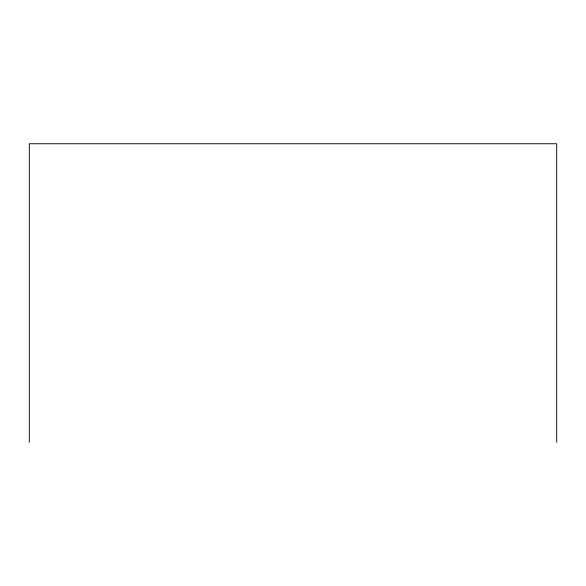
<?xml version="1.0" encoding="UTF-8"?>
<svg xmlns="http://www.w3.org/2000/svg" width="586" height="586" viewBox="0 0 586 586"><rect width="100%" height="100%" fill="white"/><g stroke="black" fill="none" stroke-linecap="round" stroke-linejoin="round"><path stroke-width="0.88" d="M556.7 442.254L556.7 143.746L29.3 143.746L29.3 442.254"/></g></svg>
